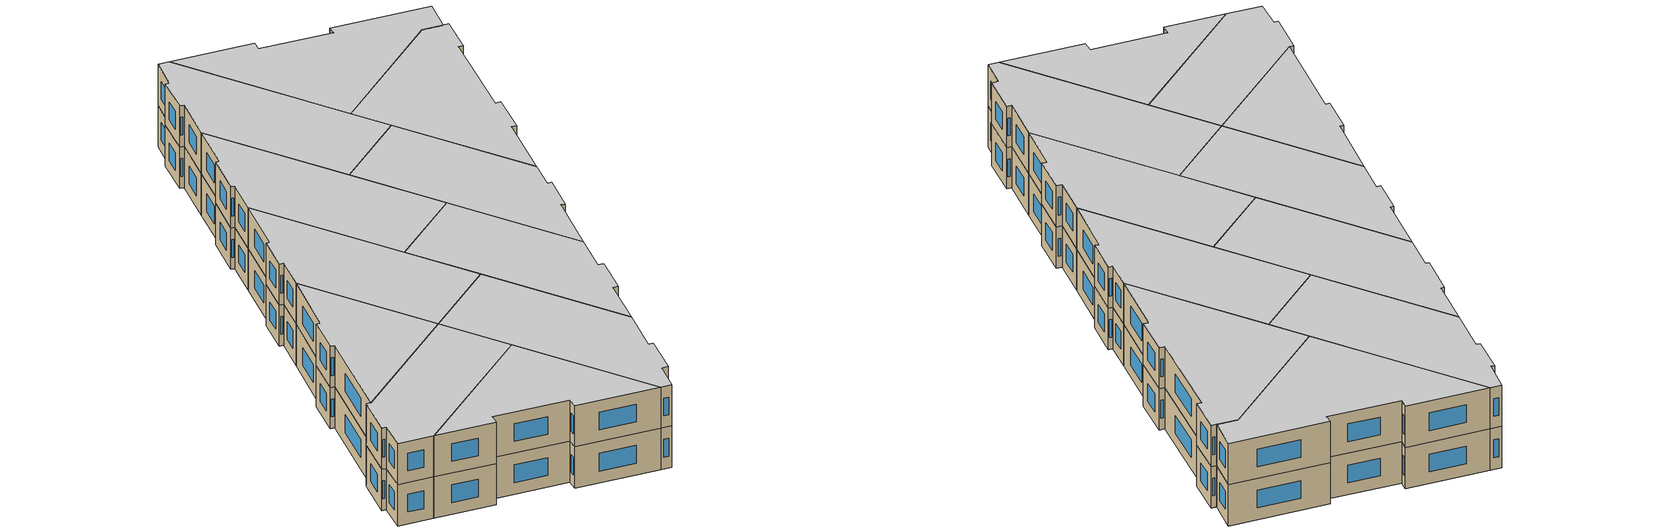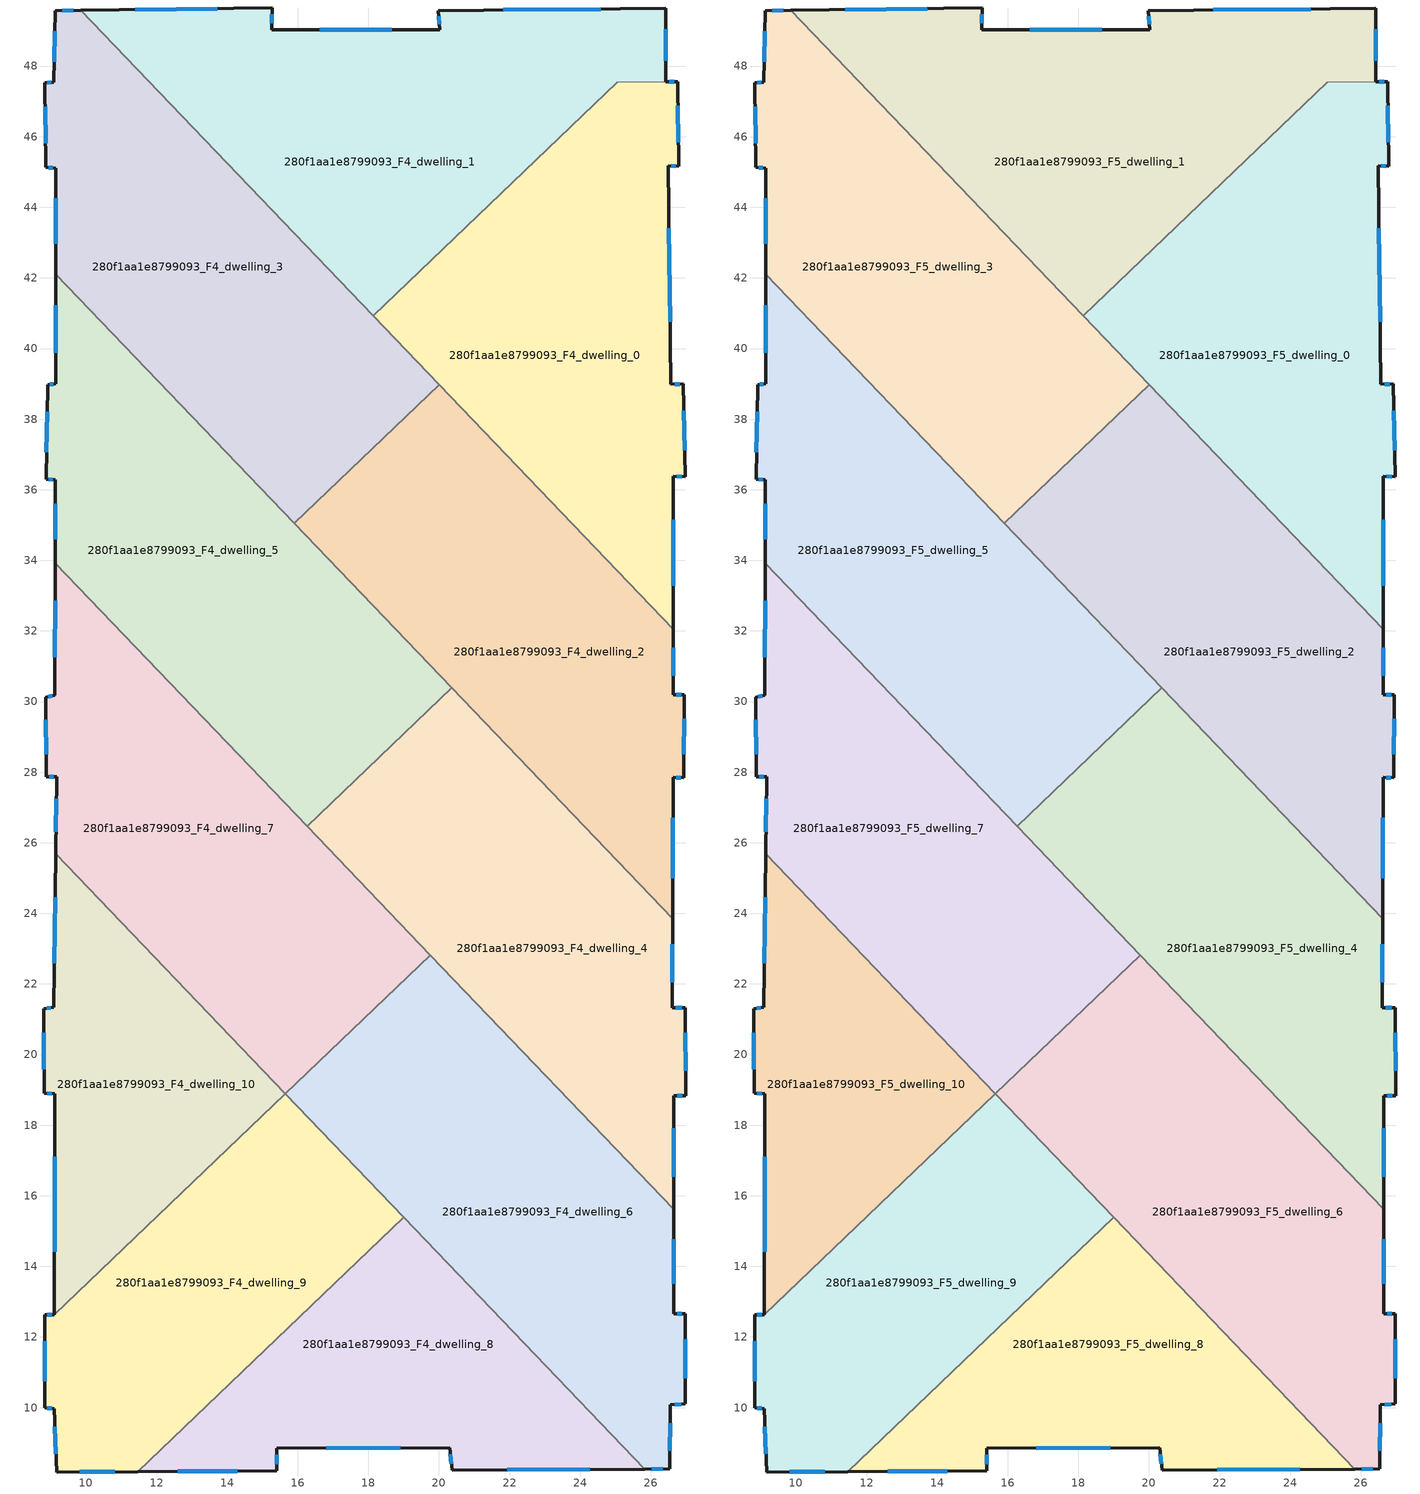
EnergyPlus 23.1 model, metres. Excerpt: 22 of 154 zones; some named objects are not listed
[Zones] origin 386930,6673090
280f1aa1e8799093_F4_dwelling_0
 floor to 280f1aa1e8799093_F3_dwelling_0 (EU_floor_Construction): 26.76,47.55 26.79,45.16 26.49,45.18 26.57,38.99 26.93,39 26.97,36.36 26.63,36.39 26.64,32.05 18.14,40.92 25.05,47.54 z12
 wall outside (EU_wall_Construction): 26.64,32.05 26.63,36.39 26.97,36.36 26.93,39 26.57,38.99 26.49,45.18 26.79,45.16 26.76,47.55 26.42,47.55 z12:15
 wall to 280f1aa1e8799093_F4_dwelling_1 (EU_wall_Construction): 26.42,47.55 25.05,47.54 18.14,40.92 z12:15
 wall to 280f1aa1e8799093_F4_dwelling_2 (EU_wall_Construction): 20.01,38.97 26.64,32.05 z12:15
 wall to 280f1aa1e8799093_F4_dwelling_3 (EU_wall_Construction): 18.14,40.92 20.01,38.97 z12:15
 window (EU_Window_Construction): 26.82,38.99 26.67,38.99 / 26.96,37.11 26.94,38.24 / 26.73,36.38 26.88,36.37 / 26.64,33.29 26.63,35.15 / 26.66,47.55 26.52,47.55 / 26.78,45.85 26.77,46.87 / 26.58,45.17 26.71,45.17 / 26.55,40.76 26.51,43.41 z12.86:14.14
280f1aa1e8799093_F4_dwelling_1
 floor to 280f1aa1e8799093_F3_dwelling_1 (EU_floor_Construction): 26.43,49.63 26.42,47.55 25.05,47.54 18.14,40.92 9.85,49.58 15.28,49.64 15.26,49.04 20.02,49.04 19.99,49.57 z12
 wall outside (EU_wall_Construction): 26.42,47.55 26.43,49.63 19.99,49.57 20.02,49.04 15.26,49.04 15.28,49.64 9.85,49.58 z12:15
 wall to 280f1aa1e8799093_F4_dwelling_3 (EU_wall_Construction): 9.85,49.58 18.14,40.92 z12:15
 window (EU_Window_Construction): 13.73,49.63 11.4,49.6 / 15.26,49.21 15.27,49.47 / 18.66,49.04 16.62,49.04 / 20,49.42 20.01,49.19 / 24.59,49.62 21.83,49.59 / 26.42,48.15 26.43,49.04 z12.86:14.14
280f1aa1e8799093_F4_dwelling_10
 floor to 280f1aa1e8799093_F3_dwelling_10 (EU_floor_Construction): 9.14,25.69 15.65,18.89 9.11,12.63 9.12,18.89 8.81,18.9 8.81,21.3 9.09,21.34 z12
 wall outside (EU_wall_Construction): 9.14,25.69 9.09,21.34 8.81,21.3 8.81,18.9 9.12,18.89 9.11,12.63 z12:15
 wall to 280f1aa1e8799093_F4_dwelling_7 (EU_wall_Construction): 15.65,18.89 9.14,25.69 z12:15
 wall to 280f1aa1e8799093_F4_dwelling_9 (EU_wall_Construction): 9.11,12.63 15.65,18.89 z12:15
 window (EU_Window_Construction): 9.01,21.33 8.89,21.31 / 9.13,24.45 9.1,22.59 / 9.11,17.1 9.11,14.42 / 8.9,18.9 9.03,18.89 / 8.81,20.62 8.81,19.59 z12.86:14.14
280f1aa1e8799093_F4_dwelling_2
 floor to 280f1aa1e8799093_F3_dwelling_2 (EU_floor_Construction): 26.64,32.05 26.64,30.2 26.95,30.19 26.94,27.84 26.63,27.85 26.62,23.85 15.9,35.04 20.01,38.97 z12
 wall outside (EU_wall_Construction): 26.62,23.85 26.63,27.85 26.94,27.84 26.95,30.19 26.64,30.2 26.64,32.05 z12:15
 wall to 280f1aa1e8799093_F4_dwelling_3 (EU_wall_Construction): 20.01,38.97 15.9,35.04 z12:15
 wall to 280f1aa1e8799093_F4_dwelling_4 (EU_wall_Construction): 20.36,30.39 26.62,23.85 z12:15
 wall to 280f1aa1e8799093_F4_dwelling_5 (EU_wall_Construction): 15.9,35.04 20.36,30.39 z12:15
 window (EU_Window_Construction): 26.62,24.99 26.63,26.71 / 26.64,30.72 26.64,31.52 / 26.86,30.19 26.73,30.19 / 26.94,28.51 26.94,29.52 / 26.72,27.85 26.85,27.84 z12.86:14.14
280f1aa1e8799093_F4_dwelling_3
 floor to 280f1aa1e8799093_F3_dwelling_3 (EU_floor_Construction): 9.85,49.58 20.01,38.97 15.9,35.04 9.14,42.11 9.15,45.11 8.87,45.13 8.84,47.53 9.09,47.54 9.12,49.57 z12
 wall outside (EU_wall_Construction): 9.85,49.58 9.12,49.57 9.09,47.54 8.84,47.53 8.87,45.13 9.15,45.11 9.14,42.11 z12:15
 wall to 280f1aa1e8799093_F4_dwelling_5 (EU_wall_Construction): 9.14,42.11 15.9,35.04 z12:15
 window (EU_Window_Construction): 8.84,46.85 8.86,45.82 / 9.02,47.54 8.91,47.53 / 9.12,48.99 9.1,48.12 / 9.65,49.58 9.33,49.57 / 9.14,44.25 9.14,42.96 / 8.95,45.12 9.07,45.12 z12.86:14.14
280f1aa1e8799093_F4_dwelling_4
 floor to 280f1aa1e8799093_F3_dwelling_4 (EU_floor_Construction): 26.62,23.85 26.61,21.33 26.98,21.32 26.99,18.84 26.65,18.83 26.65,15.62 16.27,26.47 20.36,30.38 z12
 wall outside (EU_wall_Construction): 26.65,15.62 26.65,18.83 26.99,18.84 26.98,21.32 26.61,21.33 26.62,23.85 z12:15
 wall to 280f1aa1e8799093_F4_dwelling_5 (EU_wall_Construction): 20.36,30.38 16.27,26.47 z12:15
 wall to 280f1aa1e8799093_F4_dwelling_6 (EU_wall_Construction): 19.76,22.82 26.65,15.62 z12:15
 wall to 280f1aa1e8799093_F4_dwelling_7 (EU_wall_Construction): 16.27,26.47 19.76,22.82 z12:15
 window (EU_Window_Construction): 26.65,16.54 26.65,17.92 / 26.61,22.05 26.61,23.13 / 26.87,21.32 26.71,21.33 / 26.99,19.55 26.98,20.61 / 26.74,18.83 26.89,18.84 z12.86:14.14
280f1aa1e8799093_F4_dwelling_5
 floor to 280f1aa1e8799093_F3_dwelling_5 (EU_floor_Construction): 9.14,42.11 20.36,30.38 16.27,26.47 9.13,33.92 9.14,36.28 8.87,36.3 8.91,38.98 9.14,39 z12
 wall outside (EU_wall_Construction): 9.14,42.11 9.14,39 8.91,38.98 8.87,36.3 9.14,36.28 9.13,33.92 z12:15
 wall to 280f1aa1e8799093_F4_dwelling_7 (EU_wall_Construction): 9.13,33.92 16.27,26.47 z12:15
 window (EU_Window_Construction): 8.9,38.21 8.88,37.06 / 9.08,38.99 8.98,38.98 / 9.14,41.22 9.14,39.89 / 9.14,35.6 9.13,34.6 / 8.95,36.29 9.06,36.28 z12.86:14.14
280f1aa1e8799093_F4_dwelling_6
 floor to 280f1aa1e8799093_F3_dwelling_6 (EU_floor_Construction): 26.65,15.62 26.65,12.66 26.97,12.66 26.98,10.11 26.55,10.08 26.54,8.26 25.83,8.26 15.65,18.89 19.76,22.82 z12
 wall outside (EU_wall_Construction): 25.83,8.26 26.54,8.26 26.55,10.08 26.98,10.11 26.97,12.66 26.65,12.66 26.65,15.62 z12:15
 wall to 280f1aa1e8799093_F4_dwelling_7 (EU_wall_Construction): 19.76,22.82 15.65,18.89 z12:15
 wall to 280f1aa1e8799093_F4_dwelling_8 (EU_wall_Construction): 19,15.39 25.83,8.26 z12:15
 wall to 280f1aa1e8799093_F4_dwelling_9 (EU_wall_Construction): 15.65,18.89 19,15.39 z12:15
 window (EU_Window_Construction): 26.54,8.78 26.55,9.56 / 26.03,8.26 26.33,8.26 / 26.65,13.5 26.65,14.77 / 26.88,12.66 26.74,12.66 / 26.98,10.84 26.97,11.93 / 26.68,10.09 26.86,10.1 z12.86:14.14
280f1aa1e8799093_F4_dwelling_7
 floor to 280f1aa1e8799093_F3_dwelling_7 (EU_floor_Construction): 9.13,33.92 19.76,22.82 15.65,18.89 9.14,25.69 9.17,27.88 8.88,27.87 8.87,30.12 9.12,30.18 z12
 wall outside (EU_wall_Construction): 9.13,33.92 9.12,30.18 8.87,30.12 8.88,27.87 9.17,27.88 9.14,25.69 z12:15
 window (EU_Window_Construction): 8.87,29.48 8.87,28.51 / 9.05,30.16 8.94,30.14 / 9.13,32.85 9.12,31.25 / 9.16,27.25 9.15,26.31 / 8.96,27.87 9.08,27.87 z12.86:14.14
280f1aa1e8799093_F4_dwelling_8
 floor to 280f1aa1e8799093_F3_dwelling_8 (EU_floor_Construction): 19,15.39 25.83,8.26 20.37,8.23 20.3,8.87 15.4,8.84 15.41,8.21 11.47,8.19 z12
 wall outside (EU_wall_Construction): 11.47,8.19 15.41,8.21 15.4,8.84 20.3,8.87 20.37,8.23 25.83,8.26 z12:15
 wall to 280f1aa1e8799093_F4_dwelling_9 (EU_wall_Construction): 19,15.39 11.47,8.19 z12:15
 window (EU_Window_Construction): 12.6,8.19 14.28,8.2 / 21.93,8.24 24.27,8.25 / 20.32,8.68 20.35,8.41 / 16.8,8.85 18.9,8.86 / 15.4,8.39 15.4,8.66 z12.86:14.14
280f1aa1e8799093_F4_dwelling_9
 floor to 280f1aa1e8799093_F3_dwelling_9 (EU_floor_Construction): 15.65,18.89 19,15.39 11.47,8.19 9.17,8.18 9.11,9.97 8.83,9.99 8.83,12.63 9.11,12.63 z12
 wall outside (EU_wall_Construction): 9.11,12.63 8.83,12.63 8.83,9.99 9.11,9.97 9.17,8.18 11.47,8.19 z12:15
 window (EU_Window_Construction): 9.03,12.63 8.91,12.63 / 9.83,8.18 10.81,8.18 / 9.12,9.46 9.15,8.69 / 8.91,9.99 9.03,9.98 / 8.83,11.88 8.83,10.75 z12.86:14.14
280f1aa1e8799093_F5_dwelling_0
 floor to 280f1aa1e8799093_F4_dwelling_0 (EU_floor_Construction): 26.76,47.55 26.79,45.16 26.49,45.18 26.57,38.99 26.93,39 26.97,36.36 26.63,36.39 26.64,32.05 18.14,40.92 25.05,47.54 z15
 wall outside (EU_wall_Construction): 26.64,32.05 26.63,36.39 26.97,36.36 26.93,39 26.57,38.99 26.49,45.18 26.79,45.16 26.76,47.55 26.42,47.55 z15:18
 wall to 280f1aa1e8799093_F5_dwelling_1 (EU_wall_Construction): 26.42,47.55 25.05,47.54 18.14,40.92 z15:18
 wall to 280f1aa1e8799093_F5_dwelling_2 (EU_wall_Construction): 20.01,38.97 26.64,32.05 z15:18
 wall to 280f1aa1e8799093_F5_dwelling_3 (EU_wall_Construction): 18.14,40.92 20.01,38.97 z15:18
 window (EU_Window_Construction): 26.82,38.99 26.67,38.99 / 26.96,37.11 26.94,38.24 / 26.73,36.38 26.88,36.37 / 26.64,33.29 26.63,35.15 / 26.66,47.55 26.52,47.55 / 26.78,45.85 26.77,46.87 / 26.58,45.17 26.71,45.17 / 26.55,40.76 26.51,43.41 z15.86:17.14
 ceiling to 280f1aa1e8799093_F6_dwelling_0 (EU_floor_Construction): 26.64,32.05 26.63,36.39 26.97,36.36 26.93,39 26.57,38.99 26.49,45.18 26.79,45.16 26.76,47.55 25.05,47.54 18.14,40.92 z18
280f1aa1e8799093_F5_dwelling_1
 floor to 280f1aa1e8799093_F4_dwelling_1 (EU_floor_Construction): 26.43,49.63 26.42,47.55 25.05,47.54 18.14,40.92 9.85,49.58 15.28,49.64 15.26,49.04 20.02,49.04 19.99,49.57 z15
 wall outside (EU_wall_Construction): 26.42,47.55 26.43,49.63 19.99,49.57 20.02,49.04 15.26,49.04 15.28,49.64 9.85,49.58 z15:18
 wall to 280f1aa1e8799093_F5_dwelling_3 (EU_wall_Construction): 9.85,49.58 18.14,40.92 z15:18
 window (EU_Window_Construction): 13.73,49.63 11.4,49.6 / 15.26,49.21 15.27,49.47 / 18.66,49.04 16.62,49.04 / 20,49.42 20.01,49.19 / 24.59,49.62 21.83,49.59 / 26.42,48.15 26.43,49.04 z15.86:17.14
 ceiling to 280f1aa1e8799093_F6_dwelling_1 (EU_floor_Construction): 26.42,47.55 26.43,49.63 19.99,49.57 20.02,49.04 15.26,49.04 15.28,49.64 9.85,49.58 18.14,40.92 25.05,47.54 z18
280f1aa1e8799093_F5_dwelling_10
 floor to 280f1aa1e8799093_F4_dwelling_10 (EU_floor_Construction): 9.14,25.69 15.65,18.89 9.11,12.63 9.12,18.89 8.81,18.9 8.81,21.3 9.09,21.34 z15
 wall outside (EU_wall_Construction): 9.14,25.69 9.09,21.34 8.81,21.3 8.81,18.9 9.12,18.89 9.11,12.63 z15:18
 wall to 280f1aa1e8799093_F5_dwelling_7 (EU_wall_Construction): 15.65,18.89 9.14,25.69 z15:18
 wall to 280f1aa1e8799093_F5_dwelling_9 (EU_wall_Construction): 9.11,12.63 15.65,18.89 z15:18
 window (EU_Window_Construction): 9.01,21.33 8.89,21.31 / 9.13,24.45 9.1,22.59 / 9.11,17.1 9.11,14.42 / 8.9,18.9 9.03,18.89 / 8.81,20.62 8.81,19.59 z15.86:17.14
 ceiling to 280f1aa1e8799093_F6_dwelling_10 (EU_floor_Construction): 15.65,18.89 9.14,25.69 9.09,21.34 8.81,21.3 8.81,18.9 9.12,18.89 9.11,12.63 z18
280f1aa1e8799093_F5_dwelling_2
 floor to 280f1aa1e8799093_F4_dwelling_2 (EU_floor_Construction): 26.64,32.05 26.64,30.2 26.95,30.19 26.94,27.84 26.63,27.85 26.62,23.85 15.9,35.04 20.01,38.97 z15
 wall outside (EU_wall_Construction): 26.62,23.85 26.63,27.85 26.94,27.84 26.95,30.19 26.64,30.2 26.64,32.05 z15:18
 wall to 280f1aa1e8799093_F5_dwelling_3 (EU_wall_Construction): 20.01,38.97 15.9,35.04 z15:18
 wall to 280f1aa1e8799093_F5_dwelling_4 (EU_wall_Construction): 20.36,30.39 26.62,23.85 z15:18
 wall to 280f1aa1e8799093_F5_dwelling_5 (EU_wall_Construction): 15.9,35.04 20.36,30.39 z15:18
 window (EU_Window_Construction): 26.62,24.99 26.63,26.71 / 26.64,30.72 26.64,31.52 / 26.86,30.19 26.73,30.19 / 26.94,28.51 26.94,29.52 / 26.72,27.85 26.85,27.84 z15.86:17.14
 ceiling to 280f1aa1e8799093_F6_dwelling_2 (EU_floor_Construction): 26.62,23.85 26.63,27.85 26.94,27.84 26.95,30.19 26.64,30.2 26.64,32.05 20.01,38.97 15.9,35.04 z18
280f1aa1e8799093_F5_dwelling_3
 floor to 280f1aa1e8799093_F4_dwelling_3 (EU_floor_Construction): 9.85,49.58 20.01,38.97 15.9,35.04 9.14,42.11 9.15,45.11 8.87,45.13 8.84,47.53 9.09,47.54 9.12,49.57 z15
 wall outside (EU_wall_Construction): 9.85,49.58 9.12,49.57 9.09,47.54 8.84,47.53 8.87,45.13 9.15,45.11 9.14,42.11 z15:18
 wall to 280f1aa1e8799093_F5_dwelling_5 (EU_wall_Construction): 9.14,42.11 15.9,35.04 z15:18
 window (EU_Window_Construction): 8.84,46.85 8.86,45.82 / 9.02,47.54 8.91,47.53 / 9.12,48.99 9.1,48.12 / 9.65,49.58 9.33,49.57 / 9.14,44.25 9.14,42.96 / 8.95,45.12 9.07,45.12 z15.86:17.14
 ceiling to 280f1aa1e8799093_F6_dwelling_3 (EU_floor_Construction): 20.01,38.97 9.85,49.58 9.12,49.57 9.09,47.54 8.84,47.53 8.87,45.13 9.15,45.11 9.14,42.11 15.9,35.04 z18
280f1aa1e8799093_F5_dwelling_4
 floor to 280f1aa1e8799093_F4_dwelling_4 (EU_floor_Construction): 26.62,23.85 26.61,21.33 26.98,21.32 26.99,18.84 26.65,18.83 26.65,15.62 16.27,26.47 20.36,30.38 z15
 wall outside (EU_wall_Construction): 26.65,15.62 26.65,18.83 26.99,18.84 26.98,21.32 26.61,21.33 26.62,23.85 z15:18
 wall to 280f1aa1e8799093_F5_dwelling_5 (EU_wall_Construction): 20.36,30.38 16.27,26.47 z15:18
 wall to 280f1aa1e8799093_F5_dwelling_6 (EU_wall_Construction): 19.76,22.82 26.65,15.62 z15:18
 wall to 280f1aa1e8799093_F5_dwelling_7 (EU_wall_Construction): 16.27,26.47 19.76,22.82 z15:18
 window (EU_Window_Construction): 26.65,16.54 26.65,17.92 / 26.61,22.05 26.61,23.13 / 26.87,21.32 26.71,21.33 / 26.99,19.55 26.98,20.61 / 26.74,18.83 26.89,18.84 z15.86:17.14
 ceiling to 280f1aa1e8799093_F6_dwelling_4 (EU_floor_Construction): 26.65,15.62 26.65,18.83 26.99,18.84 26.98,21.32 26.61,21.33 26.62,23.85 20.36,30.38 16.27,26.47 z18
280f1aa1e8799093_F5_dwelling_5
 floor to 280f1aa1e8799093_F4_dwelling_5 (EU_floor_Construction): 9.14,42.11 20.36,30.38 16.27,26.47 9.13,33.92 9.14,36.28 8.87,36.3 8.91,38.98 9.14,39 z15
 wall outside (EU_wall_Construction): 9.14,42.11 9.14,39 8.91,38.98 8.87,36.3 9.14,36.28 9.13,33.92 z15:18
 wall to 280f1aa1e8799093_F5_dwelling_7 (EU_wall_Construction): 9.13,33.92 16.27,26.47 z15:18
 window (EU_Window_Construction): 8.9,38.21 8.88,37.06 / 9.08,38.99 8.98,38.98 / 9.14,41.22 9.14,39.89 / 9.14,35.6 9.13,34.6 / 8.95,36.29 9.06,36.28 z15.86:17.14
 ceiling to 280f1aa1e8799093_F6_dwelling_5 (EU_floor_Construction): 20.36,30.38 9.14,42.11 9.14,39 8.91,38.98 8.87,36.3 9.14,36.28 9.13,33.92 16.27,26.47 z18
280f1aa1e8799093_F5_dwelling_6
 floor to 280f1aa1e8799093_F4_dwelling_6 (EU_floor_Construction): 26.65,15.62 26.65,12.66 26.97,12.66 26.98,10.11 26.55,10.08 26.54,8.26 25.83,8.26 15.65,18.89 19.76,22.82 z15
 wall outside (EU_wall_Construction): 25.83,8.26 26.54,8.26 26.55,10.08 26.98,10.11 26.97,12.66 26.65,12.66 26.65,15.62 z15:18
 wall to 280f1aa1e8799093_F5_dwelling_7 (EU_wall_Construction): 19.76,22.82 15.65,18.89 z15:18
 wall to 280f1aa1e8799093_F5_dwelling_8 (EU_wall_Construction): 19,15.39 25.83,8.26 z15:18
 wall to 280f1aa1e8799093_F5_dwelling_9 (EU_wall_Construction): 15.65,18.89 19,15.39 z15:18
 window (EU_Window_Construction): 26.54,8.78 26.55,9.56 / 26.03,8.26 26.33,8.26 / 26.65,13.5 26.65,14.77 / 26.88,12.66 26.74,12.66 / 26.98,10.84 26.97,11.93 / 26.68,10.09 26.86,10.1 z15.86:17.14
 ceiling to 280f1aa1e8799093_F6_dwelling_6 (EU_floor_Construction): 26.54,8.26 26.55,10.08 26.98,10.11 26.97,12.66 26.65,12.66 26.65,15.62 19.76,22.82 15.65,18.89 25.83,8.26 z18
280f1aa1e8799093_F5_dwelling_7
 floor to 280f1aa1e8799093_F4_dwelling_7 (EU_floor_Construction): 9.13,33.92 19.76,22.82 15.65,18.89 9.14,25.69 9.17,27.88 8.88,27.87 8.87,30.12 9.12,30.18 z15
 wall outside (EU_wall_Construction): 9.13,33.92 9.12,30.18 8.87,30.12 8.88,27.87 9.17,27.88 9.14,25.69 z15:18
 window (EU_Window_Construction): 8.87,29.48 8.87,28.51 / 9.05,30.16 8.94,30.14 / 9.13,32.85 9.12,31.25 / 9.16,27.25 9.15,26.31 / 8.96,27.87 9.08,27.87 z15.86:17.14
 ceiling to 280f1aa1e8799093_F6_dwelling_7 (EU_floor_Construction): 19.76,22.82 9.13,33.92 9.12,30.18 8.87,30.12 8.88,27.87 9.17,27.88 9.14,25.69 15.65,18.89 z18
280f1aa1e8799093_F5_dwelling_8
 floor to 280f1aa1e8799093_F4_dwelling_8 (EU_floor_Construction): 19,15.39 25.83,8.26 20.37,8.23 20.3,8.87 15.4,8.84 15.41,8.21 11.47,8.19 z15
 wall outside (EU_wall_Construction): 11.47,8.19 15.41,8.21 15.4,8.84 20.3,8.87 20.37,8.23 25.83,8.26 z15:18
 wall to 280f1aa1e8799093_F5_dwelling_9 (EU_wall_Construction): 19,15.39 11.47,8.19 z15:18
 window (EU_Window_Construction): 12.6,8.19 14.28,8.2 / 21.93,8.24 24.27,8.25 / 20.32,8.68 20.35,8.41 / 16.8,8.85 18.9,8.86 / 15.4,8.39 15.4,8.66 z15.86:17.14
 ceiling to 280f1aa1e8799093_F6_dwelling_8 (EU_floor_Construction): 25.83,8.26 19,15.39 11.47,8.19 15.41,8.21 15.4,8.84 20.3,8.87 20.37,8.23 z18
280f1aa1e8799093_F5_dwelling_9
 floor to 280f1aa1e8799093_F4_dwelling_9 (EU_floor_Construction): 15.65,18.89 19,15.39 11.47,8.19 9.17,8.18 9.11,9.97 8.83,9.99 8.83,12.63 9.11,12.63 z15
 wall outside (EU_wall_Construction): 9.11,12.63 8.83,12.63 8.83,9.99 9.11,9.97 9.17,8.18 11.47,8.19 z15:18
 window (EU_Window_Construction): 9.03,12.63 8.91,12.63 / 9.83,8.18 10.81,8.18 / 9.12,9.46 9.15,8.69 / 8.91,9.99 9.03,9.98 / 8.83,11.88 8.83,10.75 z15.86:17.14
 ceiling to 280f1aa1e8799093_F6_dwelling_9 (EU_floor_Construction): 19,15.39 15.65,18.89 9.11,12.63 8.83,12.63 8.83,9.99 9.11,9.97 9.17,8.18 11.47,8.19 z18
[Building]
EU S2 Campaign: North Axis=0; Terrain=City; Solar Distribution=FullExterior
[Site:Location]
Helsinki-Vantaa.AP: Latitude=60.317; Longitude=24.963; Time Zone=2; Elevation=54.6
[SizingPeriod:WeatherFileDays]
AnnualSizingPeriod: Begin Month=1; Begin Day of Month=1; End Month=12; End Day of Month=31; Day of Week for Start Day=Monday; Use Weather File Daylight Saving Period=No; Use Weather File Rain and Snow Indicators=No
[MATERIAL]
EU_InternalMass_Material: Roughness=MediumRough; Thickness=0.1; Conductivity=1; Density=1800; Specific Heat=900; Thermal Absorptance=0.9; Solar Absorptance=0.7; Visible Absorptance=0.7
[MATERIAL:NOMASS] Roughness=MediumRough; Thermal Absorptance=0.9; Solar Absorptance=0.7; Visible Absorptance=0.7
Name | Thermal Resistance
EU_wall_NoMass | 1.10183
EU_floor_NoMass | 1.70606
[WINDOWMATERIAL:SIMPLEGLAZINGSYSTEM]
EU_Window_SimpleGlazing: UFactor=3.11035; Solar Heat Gain Coefficient=0.8; Visible Transmittance=0.8
[CONSTRUCTION]
EU_wall_Construction: EU_wall_NoMass
EU_floor_Construction: EU_floor_NoMass
EU_Window_Construction: EU_Window_SimpleGlazing
EU_InternalMass_Construction: EU_InternalMass_Material
[ZONE] Type=1; Multiplier=1; Ceiling Height=autocalculate; Floor Area=autocalculate; Part of Total Floor Area=Yes
Name | Volume
280f1aa1e8799093_F4_dwelling_0; 280f1aa1e8799093_F5_dwelling_0 | 214.6875
280f1aa1e8799093_F4_dwelling_1; 280f1aa1e8799093_F5_dwelling_1 | 220.052
280f1aa1e8799093_F4_dwelling_10; 280f1aa1e8799093_F5_dwelling_10 | 130.581
280f1aa1e8799093_F4_dwelling_2; 280f1aa1e8799093_F5_dwelling_2 | 216.042
280f1aa1e8799093_F4_dwelling_3; 280f1aa1e8799093_F5_dwelling_3 | 218.72
280f1aa1e8799093_F4_dwelling_4; 280f1aa1e8799093_F5_dwelling_4 | 207.075
280f1aa1e8799093_F4_dwelling_5; 280f1aa1e8799093_F5_dwelling_5 | 227.642
280f1aa1e8799093_F4_dwelling_6; 280f1aa1e8799093_F5_dwelling_6 | 221.536
280f1aa1e8799093_F4_dwelling_7; 280f1aa1e8799093_F5_dwelling_7 | 213.204
280f1aa1e8799093_F4_dwelling_8; 280f1aa1e8799093_F5_dwelling_8 | 144.91
280f1aa1e8799093_F4_dwelling_9; 280f1aa1e8799093_F5_dwelling_9 | 159.262
[INTERNALMASS] Construction=EU_InternalMass_Construction
Name | Zone or ZoneList | Surface Area
280f1aa1e8799093_F4_dwelling_0_EU_InternalMass | 280f1aa1e8799093_F4_dwelling_0 | 71.5622
280f1aa1e8799093_F4_dwelling_1_EU_InternalMass | 280f1aa1e8799093_F4_dwelling_1 | 73.3507
280f1aa1e8799093_F4_dwelling_2_EU_InternalMass | 280f1aa1e8799093_F4_dwelling_2 | 72.0144
280f1aa1e8799093_F4_dwelling_3_EU_InternalMass | 280f1aa1e8799093_F4_dwelling_3 | 72.9069
280f1aa1e8799093_F4_dwelling_4_EU_InternalMass | 280f1aa1e8799093_F4_dwelling_4 | 69.0252
280f1aa1e8799093_F4_dwelling_5_EU_InternalMass | 280f1aa1e8799093_F4_dwelling_5 | 75.8806
280f1aa1e8799093_F4_dwelling_6_EU_InternalMass | 280f1aa1e8799093_F4_dwelling_6 | 73.8447
280f1aa1e8799093_F4_dwelling_7_EU_InternalMass | 280f1aa1e8799093_F4_dwelling_7 | 71.0675
280f1aa1e8799093_F4_dwelling_8_EU_InternalMass | 280f1aa1e8799093_F4_dwelling_8 | 48.3039
280f1aa1e8799093_F4_dwelling_9_EU_InternalMass | 280f1aa1e8799093_F4_dwelling_9 | 53.0879
280f1aa1e8799093_F4_dwelling_10_EU_InternalMass | 280f1aa1e8799093_F4_dwelling_10 | 43.5272
280f1aa1e8799093_F5_dwelling_0_EU_InternalMass | 280f1aa1e8799093_F5_dwelling_0 | 71.5622
280f1aa1e8799093_F5_dwelling_1_EU_InternalMass | 280f1aa1e8799093_F5_dwelling_1 | 73.3507
280f1aa1e8799093_F5_dwelling_2_EU_InternalMass | 280f1aa1e8799093_F5_dwelling_2 | 72.0144
280f1aa1e8799093_F5_dwelling_3_EU_InternalMass | 280f1aa1e8799093_F5_dwelling_3 | 72.9069
280f1aa1e8799093_F5_dwelling_4_EU_InternalMass | 280f1aa1e8799093_F5_dwelling_4 | 69.0252
280f1aa1e8799093_F5_dwelling_5_EU_InternalMass | 280f1aa1e8799093_F5_dwelling_5 | 75.8806
280f1aa1e8799093_F5_dwelling_6_EU_InternalMass | 280f1aa1e8799093_F5_dwelling_6 | 73.8447
280f1aa1e8799093_F5_dwelling_7_EU_InternalMass | 280f1aa1e8799093_F5_dwelling_7 | 71.0675
280f1aa1e8799093_F5_dwelling_8_EU_InternalMass | 280f1aa1e8799093_F5_dwelling_8 | 48.3039
280f1aa1e8799093_F5_dwelling_9_EU_InternalMass | 280f1aa1e8799093_F5_dwelling_9 | 53.0879
280f1aa1e8799093_F5_dwelling_10_EU_InternalMass | 280f1aa1e8799093_F5_dwelling_10 | 43.5272
[OTHEREQUIPMENT] Fuel Type=Electricity; Design Level Calculation Method=Watts/Area; Power per Zone Floor Area=1; Fraction Latent=0; Fraction Radiant=0; Fraction Lost=0; Carbon Dioxide Generation Rate=0; EndUse Subcategory=EU_Step8_InternalGains
Name | Zone or ZoneList or Space or SpaceList | Schedule
EU_Step8_InternalGain_280f1aa1e8799093_F4_dwelling_0_f000 | 280f1aa1e8799093_F4_dwelling_0 | EU_Step8_GainSchedule_280f1aa1e8799093_F4_dwelling_0_f000
EU_Step8_InternalGain_280f1aa1e8799093_F4_dwelling_1_f000 | 280f1aa1e8799093_F4_dwelling_1 | EU_Step8_GainSchedule_280f1aa1e8799093_F4_dwelling_1_f000
EU_Step8_InternalGain_280f1aa1e8799093_F4_dwelling_2_f000 | 280f1aa1e8799093_F4_dwelling_2 | EU_Step8_GainSchedule_280f1aa1e8799093_F4_dwelling_2_f000
EU_Step8_InternalGain_280f1aa1e8799093_F4_dwelling_3_f000 | 280f1aa1e8799093_F4_dwelling_3 | EU_Step8_GainSchedule_280f1aa1e8799093_F4_dwelling_3_f000
EU_Step8_InternalGain_280f1aa1e8799093_F4_dwelling_4_f000 | 280f1aa1e8799093_F4_dwelling_4 | EU_Step8_GainSchedule_280f1aa1e8799093_F4_dwelling_4_f000
EU_Step8_InternalGain_280f1aa1e8799093_F4_dwelling_5_f000 | 280f1aa1e8799093_F4_dwelling_5 | EU_Step8_GainSchedule_280f1aa1e8799093_F4_dwelling_5_f000
EU_Step8_InternalGain_280f1aa1e8799093_F4_dwelling_6_f000 | 280f1aa1e8799093_F4_dwelling_6 | EU_Step8_GainSchedule_280f1aa1e8799093_F4_dwelling_6_f000
EU_Step8_InternalGain_280f1aa1e8799093_F4_dwelling_7_f000 | 280f1aa1e8799093_F4_dwelling_7 | EU_Step8_GainSchedule_280f1aa1e8799093_F4_dwelling_7_f000
EU_Step8_InternalGain_280f1aa1e8799093_F4_dwelling_8_f000 | 280f1aa1e8799093_F4_dwelling_8 | EU_Step8_GainSchedule_280f1aa1e8799093_F4_dwelling_8_f000
EU_Step8_InternalGain_280f1aa1e8799093_F4_dwelling_9_f000 | 280f1aa1e8799093_F4_dwelling_9 | EU_Step8_GainSchedule_280f1aa1e8799093_F4_dwelling_9_f000
EU_Step8_InternalGain_280f1aa1e8799093_F4_dwelling_10_f000 | 280f1aa1e8799093_F4_dwelling_10 | EU_Step8_GainSchedule_280f1aa1e8799093_F4_dwelling_10_f000
EU_Step8_InternalGain_280f1aa1e8799093_F5_dwelling_0_f000 | 280f1aa1e8799093_F5_dwelling_0 | EU_Step8_GainSchedule_280f1aa1e8799093_F5_dwelling_0_f000
EU_Step8_InternalGain_280f1aa1e8799093_F5_dwelling_1_f000 | 280f1aa1e8799093_F5_dwelling_1 | EU_Step8_GainSchedule_280f1aa1e8799093_F5_dwelling_1_f000
EU_Step8_InternalGain_280f1aa1e8799093_F5_dwelling_2_f000 | 280f1aa1e8799093_F5_dwelling_2 | EU_Step8_GainSchedule_280f1aa1e8799093_F5_dwelling_2_f000
EU_Step8_InternalGain_280f1aa1e8799093_F5_dwelling_3_f000 | 280f1aa1e8799093_F5_dwelling_3 | EU_Step8_GainSchedule_280f1aa1e8799093_F5_dwelling_3_f000
EU_Step8_InternalGain_280f1aa1e8799093_F5_dwelling_4_f000 | 280f1aa1e8799093_F5_dwelling_4 | EU_Step8_GainSchedule_280f1aa1e8799093_F5_dwelling_4_f000
EU_Step8_InternalGain_280f1aa1e8799093_F5_dwelling_5_f000 | 280f1aa1e8799093_F5_dwelling_5 | EU_Step8_GainSchedule_280f1aa1e8799093_F5_dwelling_5_f000
EU_Step8_InternalGain_280f1aa1e8799093_F5_dwelling_6_f000 | 280f1aa1e8799093_F5_dwelling_6 | EU_Step8_GainSchedule_280f1aa1e8799093_F5_dwelling_6_f000
EU_Step8_InternalGain_280f1aa1e8799093_F5_dwelling_7_f000 | 280f1aa1e8799093_F5_dwelling_7 | EU_Step8_GainSchedule_280f1aa1e8799093_F5_dwelling_7_f000
EU_Step8_InternalGain_280f1aa1e8799093_F5_dwelling_8_f000 | 280f1aa1e8799093_F5_dwelling_8 | EU_Step8_GainSchedule_280f1aa1e8799093_F5_dwelling_8_f000
EU_Step8_InternalGain_280f1aa1e8799093_F5_dwelling_9_f000 | 280f1aa1e8799093_F5_dwelling_9 | EU_Step8_GainSchedule_280f1aa1e8799093_F5_dwelling_9_f000
EU_Step8_InternalGain_280f1aa1e8799093_F5_dwelling_10_f000 | 280f1aa1e8799093_F5_dwelling_10 | EU_Step8_GainSchedule_280f1aa1e8799093_F5_dwelling_10_f000
[ZONEVENTILATION:DESIGNFLOWRATE] Schedule=EU_AlwaysOn; Design Flow Rate Calculation Method=AirChanges/Hour; Air Changes per Hour=0.756316; Ventilation Type=Natural; Fan Pressure Rise=0; Fan Total Efficiency=1; Constant Term Coefficient=1; Temperature Term Coefficient=0; Velocity Term Coefficient=0; Velocity Squared Term Coefficient=0; Minimum Indoor Temperature=-100; Maximum Indoor Temperature=100; Delta Temperature=-100; Minimum Outdoor Temperature=-100; Maximum Outdoor Temperature=100; Maximum Wind Speed=40
Name | Zone or ZoneList or Space or SpaceList
EU_ConstantAir_280f1aa1e8799093_F4_dwelling_0 | 280f1aa1e8799093_F4_dwelling_0
EU_ConstantAir_280f1aa1e8799093_F4_dwelling_1 | 280f1aa1e8799093_F4_dwelling_1
EU_ConstantAir_280f1aa1e8799093_F4_dwelling_2 | 280f1aa1e8799093_F4_dwelling_2
EU_ConstantAir_280f1aa1e8799093_F4_dwelling_3 | 280f1aa1e8799093_F4_dwelling_3
EU_ConstantAir_280f1aa1e8799093_F4_dwelling_4 | 280f1aa1e8799093_F4_dwelling_4
EU_ConstantAir_280f1aa1e8799093_F4_dwelling_5 | 280f1aa1e8799093_F4_dwelling_5
EU_ConstantAir_280f1aa1e8799093_F4_dwelling_6 | 280f1aa1e8799093_F4_dwelling_6
EU_ConstantAir_280f1aa1e8799093_F4_dwelling_7 | 280f1aa1e8799093_F4_dwelling_7
EU_ConstantAir_280f1aa1e8799093_F4_dwelling_8 | 280f1aa1e8799093_F4_dwelling_8
EU_ConstantAir_280f1aa1e8799093_F4_dwelling_9 | 280f1aa1e8799093_F4_dwelling_9
EU_ConstantAir_280f1aa1e8799093_F4_dwelling_10 | 280f1aa1e8799093_F4_dwelling_10
EU_ConstantAir_280f1aa1e8799093_F5_dwelling_0 | 280f1aa1e8799093_F5_dwelling_0
EU_ConstantAir_280f1aa1e8799093_F5_dwelling_1 | 280f1aa1e8799093_F5_dwelling_1
EU_ConstantAir_280f1aa1e8799093_F5_dwelling_2 | 280f1aa1e8799093_F5_dwelling_2
EU_ConstantAir_280f1aa1e8799093_F5_dwelling_3 | 280f1aa1e8799093_F5_dwelling_3
EU_ConstantAir_280f1aa1e8799093_F5_dwelling_4 | 280f1aa1e8799093_F5_dwelling_4
EU_ConstantAir_280f1aa1e8799093_F5_dwelling_5 | 280f1aa1e8799093_F5_dwelling_5
EU_ConstantAir_280f1aa1e8799093_F5_dwelling_6 | 280f1aa1e8799093_F5_dwelling_6
EU_ConstantAir_280f1aa1e8799093_F5_dwelling_7 | 280f1aa1e8799093_F5_dwelling_7
EU_ConstantAir_280f1aa1e8799093_F5_dwelling_8 | 280f1aa1e8799093_F5_dwelling_8
EU_ConstantAir_280f1aa1e8799093_F5_dwelling_9 | 280f1aa1e8799093_F5_dwelling_9
EU_ConstantAir_280f1aa1e8799093_F5_dwelling_10 | 280f1aa1e8799093_F5_dwelling_10
[HVACTEMPLATE:ZONE:IDEALLOADSAIRSYSTEM] System Availability Schedule=EU_AlwaysOn; Maximum Heating Supply Air Temperature=50; Minimum Cooling Supply Air Temperature=13; Maximum Heating Supply Air Humidity Ratio=0.0156; Minimum Cooling Supply Air Humidity Ratio=0.0077; Heating Limit=NoLimit; Cooling Limit=NoLimit; Heating Availability Schedule=EU_AlwaysOn; Cooling Availability Schedule=EU_CoolingOff; Dehumidification Control Type=ConstantSensibleHeatRatio; Cooling Sensible Heat Ratio=0.7; Dehumidification Setpoint=60; Humidification Control Type=None; Humidification Setpoint=30; Outdoor Air Method=None; Outdoor Air Flow Rate per Person=0.00944; Outdoor Air Flow Rate per Zone Floor Area=0; Outdoor Air Flow Rate per Zone=0; Demand Controlled Ventilation Type=None; Outdoor Air Economizer Type=NoEconomizer; Heat Recovery Type=None; Sensible Heat Recovery Effectiveness=0.7; Latent Heat Recovery Effectiveness=0.65
Name | Template Thermostat
280f1aa1e8799093_F4_dwelling_0 | EU_HeatOnly_280f1aa1e8799093_F4_dwelling_0
280f1aa1e8799093_F4_dwelling_1 | EU_HeatOnly_280f1aa1e8799093_F4_dwelling_1
280f1aa1e8799093_F4_dwelling_2 | EU_HeatOnly_280f1aa1e8799093_F4_dwelling_2
280f1aa1e8799093_F4_dwelling_3 | EU_HeatOnly_280f1aa1e8799093_F4_dwelling_3
280f1aa1e8799093_F4_dwelling_4 | EU_HeatOnly_280f1aa1e8799093_F4_dwelling_4
280f1aa1e8799093_F4_dwelling_5 | EU_HeatOnly_280f1aa1e8799093_F4_dwelling_5
280f1aa1e8799093_F4_dwelling_6 | EU_HeatOnly_280f1aa1e8799093_F4_dwelling_6
280f1aa1e8799093_F4_dwelling_7 | EU_HeatOnly_280f1aa1e8799093_F4_dwelling_7
280f1aa1e8799093_F4_dwelling_8 | EU_HeatOnly_280f1aa1e8799093_F4_dwelling_8
280f1aa1e8799093_F4_dwelling_9 | EU_HeatOnly_280f1aa1e8799093_F4_dwelling_9
280f1aa1e8799093_F4_dwelling_10 | EU_HeatOnly_280f1aa1e8799093_F4_dwelling_10
280f1aa1e8799093_F5_dwelling_0 | EU_HeatOnly_280f1aa1e8799093_F5_dwelling_0
280f1aa1e8799093_F5_dwelling_1 | EU_HeatOnly_280f1aa1e8799093_F5_dwelling_1
280f1aa1e8799093_F5_dwelling_2 | EU_HeatOnly_280f1aa1e8799093_F5_dwelling_2
280f1aa1e8799093_F5_dwelling_3 | EU_HeatOnly_280f1aa1e8799093_F5_dwelling_3
280f1aa1e8799093_F5_dwelling_4 | EU_HeatOnly_280f1aa1e8799093_F5_dwelling_4
280f1aa1e8799093_F5_dwelling_5 | EU_HeatOnly_280f1aa1e8799093_F5_dwelling_5
280f1aa1e8799093_F5_dwelling_6 | EU_HeatOnly_280f1aa1e8799093_F5_dwelling_6
280f1aa1e8799093_F5_dwelling_7 | EU_HeatOnly_280f1aa1e8799093_F5_dwelling_7
280f1aa1e8799093_F5_dwelling_8 | EU_HeatOnly_280f1aa1e8799093_F5_dwelling_8
280f1aa1e8799093_F5_dwelling_9 | EU_HeatOnly_280f1aa1e8799093_F5_dwelling_9
280f1aa1e8799093_F5_dwelling_10 | EU_HeatOnly_280f1aa1e8799093_F5_dwelling_10
[SIZING:ZONE] Zone Cooling Design Supply Air Temperature Input Method=SupplyAirTemperature; Zone Cooling Design Supply Air Temperature=13; Zone Heating Design Supply Air Temperature Input Method=SupplyAirTemperature; Zone Heating Design Supply Air Temperature=50; Zone Cooling Design Supply Air Humidity Ratio=0.008; Zone Heating Design Supply Air Humidity Ratio=0.008; Cooling Design Air Flow Method=DesignDay; Cooling Design Air Flow Rate=0; Cooling Minimum Air Flow per Zone Floor Area=0.000762; Cooling Minimum Air Flow=0; Cooling Minimum Air Flow Fraction=0.2; Heating Design Air Flow Method=DesignDay; Heating Design Air Flow Rate=0; Heating Maximum Air Flow per Zone Floor Area=0.002032; Heating Maximum Air Flow=0.141576; Heating Maximum Air Flow Fraction=0.3; Account for Dedicated Outdoor Air System=No; Dedicated Outdoor Air System Control Strategy=NeutralSupplyAir; Dedicated Outdoor Air Low Setpoint Temperature for Design=autosize; Dedicated Outdoor Air High Setpoint Temperature for Design=autosize; Zone Load Sizing Method=Sensible Load Only No Latent Load; Zone Latent Cooling Design Supply Air Humidity Ratio Input Method=HumidityRatioDifference; Zone Cooling Design Supply Air Humidity Ratio Difference=0.005; Zone Latent Heating Design Supply Air Humidity Ratio Input Method=HumidityRatioDifference; Zone Humidification Design Supply Air Humidity Ratio Difference=0.005
280f1aa1e8799093_F4_dwelling_0; 280f1aa1e8799093_F4_dwelling_1; 280f1aa1e8799093_F4_dwelling_2; 280f1aa1e8799093_F4_dwelling_3; 280f1aa1e8799093_F4_dwelling_4; 280f1aa1e8799093_F4_dwelling_5; 280f1aa1e8799093_F4_dwelling_6; 280f1aa1e8799093_F4_dwelling_7; 280f1aa1e8799093_F4_dwelling_8; 280f1aa1e8799093_F4_dwelling_9; 280f1aa1e8799093_F4_dwelling_10; 280f1aa1e8799093_F5_dwelling_0; 280f1aa1e8799093_F5_dwelling_1; 280f1aa1e8799093_F5_dwelling_2; 280f1aa1e8799093_F5_dwelling_3; 280f1aa1e8799093_F5_dwelling_4; 280f1aa1e8799093_F5_dwelling_5; 280f1aa1e8799093_F5_dwelling_6; 280f1aa1e8799093_F5_dwelling_7; 280f1aa1e8799093_F5_dwelling_8; 280f1aa1e8799093_F5_dwelling_9; 280f1aa1e8799093_F5_dwelling_10
[SCHEDULE:CONSTANT]
Name | Hourly Value
EU_AlwaysOn | 1
EU_CoolingOff | 0
[SCHEDULE:FILE] Column Number=1; Rows to Skip at Top=0; Number of Hours of Data=8760; Column Separator=Comma; Interpolate to Timestep=No; Minutes per Item=60; Adjust Schedule for Daylight Savings=Yes
Name | File
EU_Step8_GainSchedule_280f1aa1e8799093_F4_dwelling_0_f000 | ../../schedules/280f1aa1e8799093/280f1aa1e8799093_F4_dwelling_0_f000_gain.csv
EU_Step8_GainSchedule_280f1aa1e8799093_F4_dwelling_1_f000 | ../../schedules/280f1aa1e8799093/280f1aa1e8799093_F4_dwelling_1_f000_gain.csv
EU_Step8_GainSchedule_280f1aa1e8799093_F4_dwelling_2_f000 | ../../schedules/280f1aa1e8799093/280f1aa1e8799093_F4_dwelling_2_f000_gain.csv
EU_Step8_GainSchedule_280f1aa1e8799093_F4_dwelling_3_f000 | ../../schedules/280f1aa1e8799093/280f1aa1e8799093_F4_dwelling_3_f000_gain.csv
EU_Step8_GainSchedule_280f1aa1e8799093_F4_dwelling_4_f000 | ../../schedules/280f1aa1e8799093/280f1aa1e8799093_F4_dwelling_4_f000_gain.csv
EU_Step8_GainSchedule_280f1aa1e8799093_F4_dwelling_5_f000 | ../../schedules/280f1aa1e8799093/280f1aa1e8799093_F4_dwelling_5_f000_gain.csv
EU_Step8_GainSchedule_280f1aa1e8799093_F4_dwelling_6_f000 | ../../schedules/280f1aa1e8799093/280f1aa1e8799093_F4_dwelling_6_f000_gain.csv
EU_Step8_GainSchedule_280f1aa1e8799093_F4_dwelling_7_f000 | ../../schedules/280f1aa1e8799093/280f1aa1e8799093_F4_dwelling_7_f000_gain.csv
EU_Step8_GainSchedule_280f1aa1e8799093_F4_dwelling_8_f000 | ../../schedules/280f1aa1e8799093/280f1aa1e8799093_F4_dwelling_8_f000_gain.csv
EU_Step8_GainSchedule_280f1aa1e8799093_F4_dwelling_9_f000 | ../../schedules/280f1aa1e8799093/280f1aa1e8799093_F4_dwelling_9_f000_gain.csv
EU_Step8_GainSchedule_280f1aa1e8799093_F4_dwelling_10_f000 | ../../schedules/280f1aa1e8799093/280f1aa1e8799093_F4_dwelling_10_f000_gain.csv
EU_Step8_GainSchedule_280f1aa1e8799093_F5_dwelling_0_f000 | ../../schedules/280f1aa1e8799093/280f1aa1e8799093_F5_dwelling_0_f000_gain.csv
EU_Step8_GainSchedule_280f1aa1e8799093_F5_dwelling_1_f000 | ../../schedules/280f1aa1e8799093/280f1aa1e8799093_F5_dwelling_1_f000_gain.csv
EU_Step8_GainSchedule_280f1aa1e8799093_F5_dwelling_2_f000 | ../../schedules/280f1aa1e8799093/280f1aa1e8799093_F5_dwelling_2_f000_gain.csv
EU_Step8_GainSchedule_280f1aa1e8799093_F5_dwelling_3_f000 | ../../schedules/280f1aa1e8799093/280f1aa1e8799093_F5_dwelling_3_f000_gain.csv
EU_Step8_GainSchedule_280f1aa1e8799093_F5_dwelling_4_f000 | ../../schedules/280f1aa1e8799093/280f1aa1e8799093_F5_dwelling_4_f000_gain.csv
EU_Step8_GainSchedule_280f1aa1e8799093_F5_dwelling_5_f000 | ../../schedules/280f1aa1e8799093/280f1aa1e8799093_F5_dwelling_5_f000_gain.csv
EU_Step8_GainSchedule_280f1aa1e8799093_F5_dwelling_6_f000 | ../../schedules/280f1aa1e8799093/280f1aa1e8799093_F5_dwelling_6_f000_gain.csv
EU_Step8_GainSchedule_280f1aa1e8799093_F5_dwelling_7_f000 | ../../schedules/280f1aa1e8799093/280f1aa1e8799093_F5_dwelling_7_f000_gain.csv
EU_Step8_GainSchedule_280f1aa1e8799093_F5_dwelling_8_f000 | ../../schedules/280f1aa1e8799093/280f1aa1e8799093_F5_dwelling_8_f000_gain.csv
EU_Step8_GainSchedule_280f1aa1e8799093_F5_dwelling_9_f000 | ../../schedules/280f1aa1e8799093/280f1aa1e8799093_F5_dwelling_9_f000_gain.csv
EU_Step8_GainSchedule_280f1aa1e8799093_F5_dwelling_10_f000 | ../../schedules/280f1aa1e8799093/280f1aa1e8799093_F5_dwelling_10_f000_gain.csv
